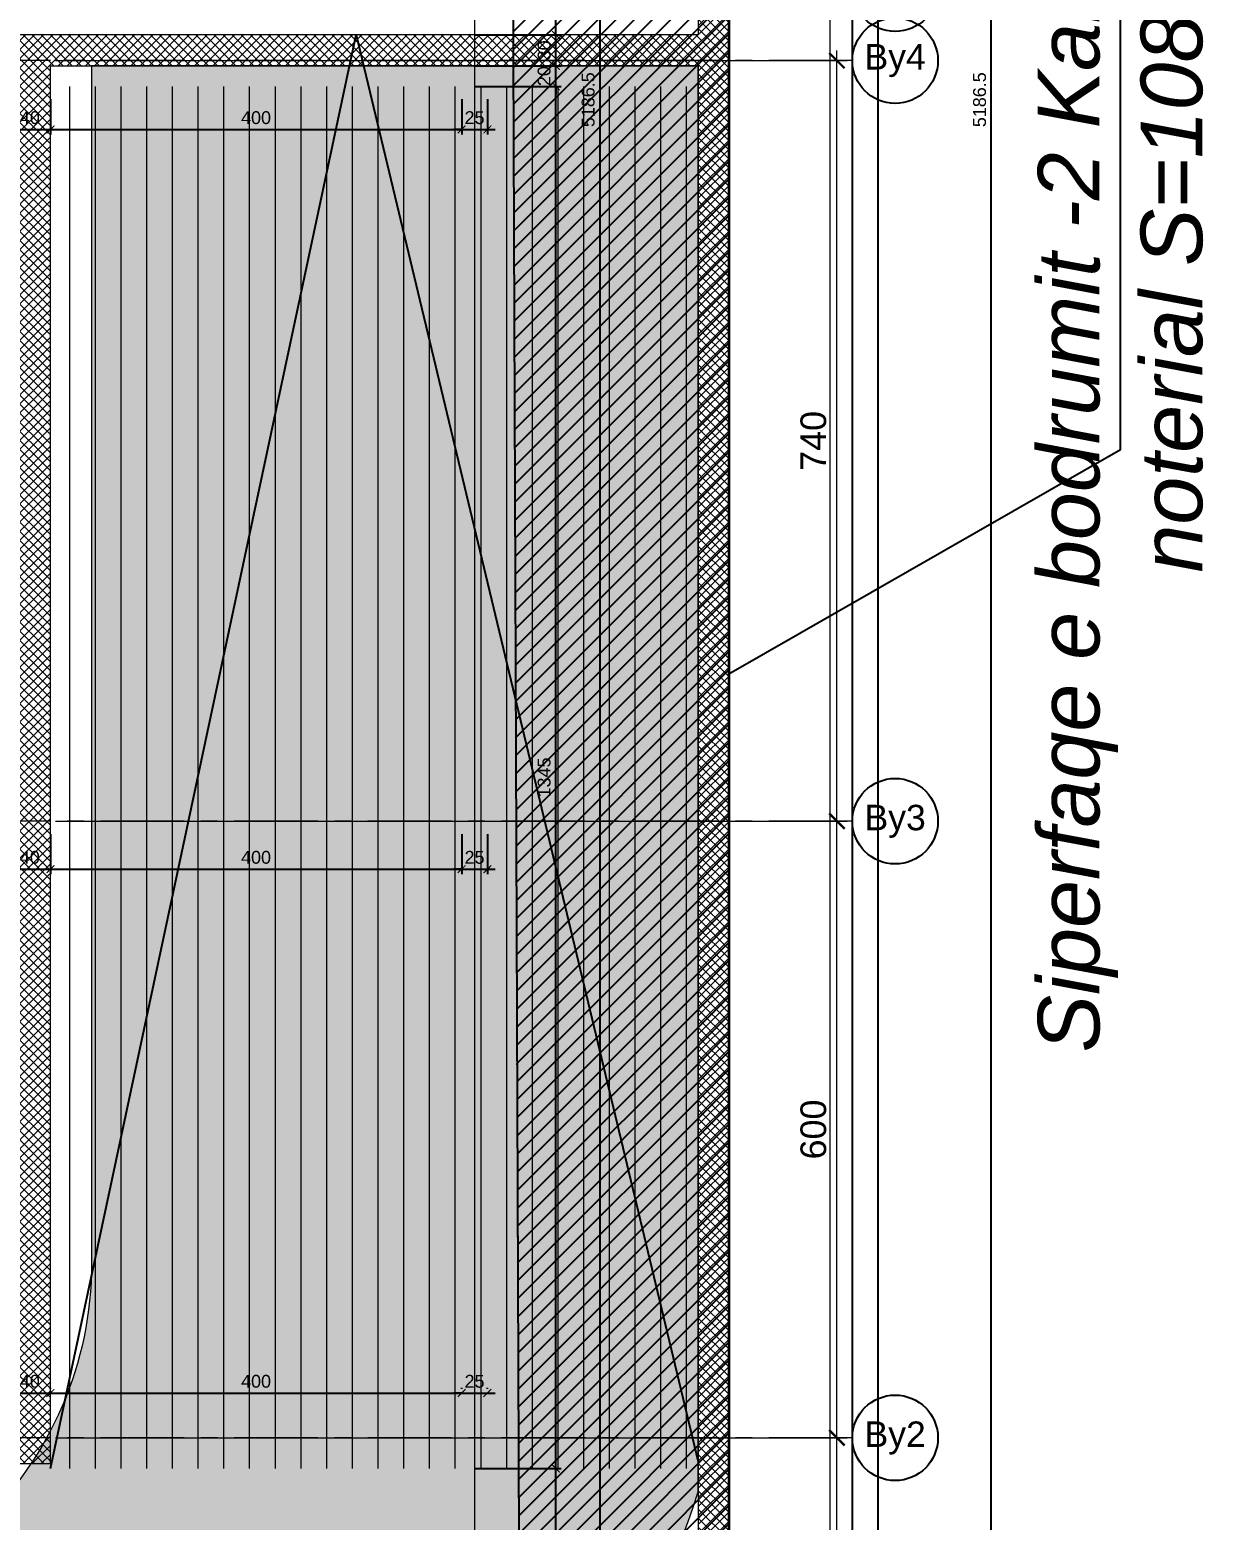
# Model space of a CAD drawing. Header units: centimetres. Extents: x 54080 to 84019, y -57712 to -39496.
# Drawn here: x 58598 to 59739, y -53502 to -52052 of the extents above; entities that cross this region are included whole.
import ezdxf
from ezdxf.enums import TextEntityAlignment as Align

# ---------------------------------------------------------------- set-up
doc = ezdxf.new("R2010")
doc.units = ezdxf.units.CM
doc.header["$LTSCALE"] = 50
doc.header["$MEASUREMENT"] = 0
for name, pattern in [('23486-A01$0${ Chain Double-Dash }', [0]), ('AXES', [2, 1.25, -0.25, 0.25, -0.25]), ('CACHE', [0.375, 0.25, -0.125]), ('CONTINU', [0]), ('Dot & Dashed', [335.138881, 158.75, -88.194444, 0, -88.194437])]:
    doc.linetypes.add(name, pattern=pattern)
doc.layers.get('0').update_dxf_attribs({"color": 8})
for name, color, linetype in [('AXES', 10, 'AXES'), ('BETON COUPE', 3, 'CONTINU'), ('BORD', 5, 'Continuous'), ('COTE 50ème', 1, 'Continuous'), ('TEXTE', 7, 'Continuous')]:
    doc.layers.add(name, color=color, linetype=linetype)
for name, color, linetype, lineweight in [('BETON CACHE', 4, 'CACHE', 5), ('BETON HACHURE', 253, 'Continuous', 13), ('EXISTANT BORD', 251, 'Continuous', 60), ('EXISTANT COUPE', 251, 'Continuous', 40), ('MACONNERIE COUPE', 7, 'Continuous', 30)]:
    doc.layers.add(name, color=color, linetype=linetype, lineweight=lineweight)
doc.layers.add('FMULT', color=150, linetype='Continuous', plot=False)
doc.layers.add('HORS GEL', color=7, linetype='CACHE', lineweight=15, true_color=0x00661a)
doc.layers.add('New_2D Drafting - General_Pen_No__4', color=252, linetype='Continuous', lineweight=13, true_color=0x696969)
doc.styles.add('FN_TEXT_1.50', font='arial.ttf', dxfattribs={"height": 10})
doc.styles.add('RS_TEXT_1.50', font='arial.ttf', dxfattribs={"height": 12.5})
doc.styles.add('RS_TXT_100', font='arial.ttf', dxfattribs={"height": 25})
doc.styles.add('RS_TXT_50', font='arial.ttf', dxfattribs={"height": 12.5})
doc.dimstyles.new('RS_100CM_LINEAIRE', dxfattribs={"dimscale": 10, "dimtxt": 25, "dimasz": 1.5, "dimexe": 1, "dimexo": 2.5, "dimgap": 1, "dimtad": 1, "dimdec": 1, "dimrnd": 0.5, "dimdsep": 46, "dimtxsty": 'RS_TXT_100', "dimblk1": 'ARCHTICK', "dimblk2": 'ARCHTICK', "dimsah": 1, "dimcen": 2.5, "dimdle": 1, "dimclrt": 4, "dimadec": 0, "dimazin": 2, "dimtfac": 1, "dimtdec": 1, "dimtix": 1, "dimtmove": 2, "dimatfit": 3, "dimfxl": 1, "dimtolj": 1, "dimtzin": 0, "dimarcsym": 0})
doc.dimstyles.new('RS_50CM_LINEAIRE', dxfattribs={"dimscale": 5, "dimtxt": 12.5, "dimasz": 1.5, "dimexe": 1, "dimexo": 2.5, "dimgap": 1, "dimtad": 1, "dimdec": 1, "dimrnd": 0.5, "dimdsep": 46, "dimtxsty": 'RS_TXT_50', "dimblk1": 'ARCHTICK', "dimblk2": 'ARCHTICK', "dimsah": 1, "dimcen": 2.5, "dimdle": 1, "dimclrt": 4, "dimadec": 0, "dimazin": 2, "dimtfac": 1, "dimtdec": 1, "dimtix": 1, "dimtmove": 2, "dimatfit": 3, "dimfxl": 1, "dimtolj": 1, "dimtzin": 0, "dimarcsym": 0})

# ---------------------------------------------------------------- blocks, each defined once
blk = doc.blocks.new('AXES_FN')
at = {"color": 0, "linetype": 'Continuous'}
blk.add_circle((0, 15), 22.18, dxfattribs=at)
at = {"color": 0, "style": 'FN_TEXT_1.50'}
blk.add_attdef('AXES', text='', height=12.5, dxfattribs=at).set_placement((-48.89, 20.63), align=Align.MIDDLE_CENTER)
blk = doc.blocks.new('_ArchTick')
at = {"color": 0, "linetype": 'ByBlock', "const_width": 0.15}
blk.add_lwpolyline([(-0.5, -0.5), (0.5, 0.5)], dxfattribs=at)
blk = doc.blocks.new('*D130')
at = {"layer": 'AXES', "color": 0, "linetype": 'Continuous', "lineweight": -2, "ltscale": 0.5, "transparency": 16777216}
for p, q in [((75343.4, -45139.7), (75343.4, -44444.7)), ((74583.4, -44454.7), (75353.4, -44454.7)), ((74583.4, -45129.7), (75353.4, -45129.7))]:
    blk.add_line(p, q, dxfattribs=at)
at = {"layer": 'Defpoints', "color": 0, "linetype": 'Continuous', "ltscale": 0.5, "transparency": 16777216}
for p in [(74558.4, -44454.7), (75343.4, -44454.7), (74558.4, -45129.7)]:
    blk.add_point(p, dxfattribs=at)
at = {"layer": 'AXES', "color": 0, "linetype": 'Continuous', "lineweight": -2, "ltscale": 0.5, "transparency": 16777216, "xscale": 15, "yscale": 15, "zscale": 15}
for p, rotation in [((75343.4, -44454.7), 90), ((75343.4, -45129.7), 270)]:
    blk.add_blockref('_ArchTick', p, dxfattribs=dict(at, rotation=rotation))
at = {"layer": 'AXES', "color": 4, "linetype": 'Continuous', "lineweight": 5, "ltscale": 0.5, "transparency": 16777216, "insert": (75320.6, -44792.2), "char_height": 25, "attachment_point": 5, "rotation": 90, "style": 'RS_TXT_100'}
blk.add_mtext('\\A1;675', dxfattribs=at)
blk = doc.blocks.new('*D131')
at = {"layer": 'AXES', "color": 0, "linetype": 'Continuous', "lineweight": -2, "ltscale": 0.5, "transparency": 16777216}
for p, q in [((75343.4, -44464.7), (75343.4, -43844.7)), ((74583.4, -43854.7), (75353.4, -43854.7)), ((74583.4, -44454.7), (75353.4, -44454.7))]:
    blk.add_line(p, q, dxfattribs=at)
at = {"layer": 'Defpoints', "color": 0, "linetype": 'Continuous', "ltscale": 0.5, "transparency": 16777216}
for p in [(74558.4, -43854.7), (75343.4, -43854.7), (74558.4, -44454.7)]:
    blk.add_point(p, dxfattribs=at)
at = {"layer": 'AXES', "color": 0, "linetype": 'Continuous', "lineweight": -2, "ltscale": 0.5, "transparency": 16777216, "xscale": 15, "yscale": 15, "zscale": 15}
for p, rotation in [((75343.4, -43854.7), 90), ((75343.4, -44454.7), 270)]:
    blk.add_blockref('_ArchTick', p, dxfattribs=dict(at, rotation=rotation))
at = {"layer": 'AXES', "color": 4, "linetype": 'Continuous', "lineweight": 5, "ltscale": 0.5, "transparency": 16777216, "insert": (75320.6, -44154.7), "char_height": 25, "attachment_point": 5, "rotation": 90, "style": 'RS_TXT_100'}
blk.add_mtext('\\A1;600', dxfattribs=at)
blk = doc.blocks.new('*D132')
at = {"layer": 'AXES', "color": 0, "linetype": 'Continuous', "lineweight": -2, "ltscale": 0.5, "transparency": 16777216}
for p, q in [((75343.4, -43864.7), (75343.4, -43104.7)), ((74583.4, -43114.7), (75353.4, -43114.7)), ((74583.4, -43854.7), (75353.4, -43854.7))]:
    blk.add_line(p, q, dxfattribs=at)
at = {"layer": 'Defpoints', "color": 0, "linetype": 'Continuous', "ltscale": 0.5, "transparency": 16777216}
for p in [(74558.4, -43114.7), (75343.4, -43114.7), (74558.4, -43854.7)]:
    blk.add_point(p, dxfattribs=at)
at = {"layer": 'AXES', "color": 0, "linetype": 'Continuous', "lineweight": -2, "ltscale": 0.5, "transparency": 16777216, "xscale": 15, "yscale": 15, "zscale": 15}
for p, rotation in [((75343.4, -43114.7), 90), ((75343.4, -43854.7), 270)]:
    blk.add_blockref('_ArchTick', p, dxfattribs=dict(at, rotation=rotation))
at = {"layer": 'AXES', "color": 4, "linetype": 'Continuous', "lineweight": 5, "ltscale": 0.5, "transparency": 16777216, "insert": (75320.6, -43484.7), "char_height": 25, "attachment_point": 5, "rotation": 90, "style": 'RS_TXT_100'}
blk.add_mtext('\\A1;740', dxfattribs=at)
blk = doc.blocks.new('*D1122')
at = {"layer": 'COTE 50ème', "color": 0, "lineweight": -2, "ltscale": 0.5, "transparency": 16777216}
for p, q in [((58572.7, -53378.8), (58622.7, -53378.8)), ((58577.7, -53391.7), (58577.7, -53373.8)), ((58617.7, -53374.7), (58617.7, -53373.8))]:
    blk.add_line(p, q, dxfattribs=at)
at = {"layer": 'Defpoints', "color": 0, "ltscale": 0.5, "transparency": 16777216}
for p in [(58617.7, -53378.8), (58617.7, -53387.2), (58577.7, -53404.2)]:
    blk.add_point(p, dxfattribs=at)
at = {"layer": 'COTE 50ème', "color": 0, "lineweight": -2, "ltscale": 0.5, "transparency": 16777216, "xscale": 7.5, "yscale": 7.5, "zscale": 7.5, "rotation": 180}
blk.add_blockref('_ArchTick', (58577.7, -53378.8), dxfattribs=at)
at = {"layer": 'COTE 50ème', "color": 0, "lineweight": -2, "ltscale": 0.5, "transparency": 16777216, "xscale": 7.5, "yscale": 7.5, "zscale": 7.5}
blk.add_blockref('_ArchTick', (58617.7, -53378.8), dxfattribs=at)
at = {"layer": 'COTE 50ème', "color": 4, "ltscale": 0.5, "transparency": 16777216, "insert": (58597.7, -53367.4), "char_height": 12.5, "attachment_point": 5, "style": 'RS_TXT_50'}
blk.add_mtext('\\A1;40', dxfattribs=at)
blk = doc.blocks.new('*D1123')
at = {"layer": 'COTE 50ème', "color": 0, "lineweight": -2, "ltscale": 0.5, "transparency": 16777216}
for p, q in [((58612.7, -53378.8), (59022.7, -53378.8)), ((58617.7, -53374.7), (58617.7, -53373.8)), ((59017.7, -53374.7), (59017.7, -53373.8))]:
    blk.add_line(p, q, dxfattribs=at)
at = {"layer": 'Defpoints', "color": 0, "ltscale": 0.5, "transparency": 16777216}
for p in [(59017.7, -53378.8), (58617.7, -53387.2), (59017.7, -53387.2)]:
    blk.add_point(p, dxfattribs=at)
at = {"layer": 'COTE 50ème', "color": 0, "lineweight": -2, "ltscale": 0.5, "transparency": 16777216, "xscale": 7.5, "yscale": 7.5, "zscale": 7.5, "rotation": 180}
blk.add_blockref('_ArchTick', (58617.7, -53378.8), dxfattribs=at)
at = {"layer": 'COTE 50ème', "color": 0, "lineweight": -2, "ltscale": 0.5, "transparency": 16777216, "xscale": 7.5, "yscale": 7.5, "zscale": 7.5}
blk.add_blockref('_ArchTick', (59017.7, -53378.8), dxfattribs=at)
at = {"layer": 'COTE 50ème', "color": 4, "ltscale": 0.5, "transparency": 16777216, "insert": (58817.7, -53367.4), "char_height": 12.5, "attachment_point": 5, "style": 'RS_TXT_50'}
blk.add_mtext('\\A1;400', dxfattribs=at)
blk = doc.blocks.new('*D1124')
at = {"layer": 'COTE 50ème', "color": 0, "lineweight": -2, "ltscale": 0.5, "transparency": 16777216}
for p, q in [((59017.7, -53378.8), (59010.2, -53378.8)), ((59017.7, -53374.7), (59017.7, -53373.8)), ((59017.7, -53378.8), (59042.7, -53378.8)), ((59042.7, -53374.7), (59042.7, -53373.8)), ((59042.7, -53378.8), (59050.2, -53378.8))]:
    blk.add_line(p, q, dxfattribs=at)
at = {"layer": 'Defpoints', "color": 0, "ltscale": 0.5, "transparency": 16777216}
for p in [(59042.7, -53378.8), (59017.7, -53387.2), (59042.7, -53387.2)]:
    blk.add_point(p, dxfattribs=at)
at = {"layer": 'COTE 50ème', "color": 0, "lineweight": -2, "ltscale": 0.5, "transparency": 16777216, "xscale": 7.5, "yscale": 7.5, "zscale": 7.5}
blk.add_blockref('_ArchTick', (59017.7, -53378.8), dxfattribs=at)
at = {"layer": 'COTE 50ème', "color": 0, "lineweight": -2, "ltscale": 0.5, "transparency": 16777216, "xscale": 7.5, "yscale": 7.5, "zscale": 7.5, "rotation": 180}
blk.add_blockref('_ArchTick', (59042.7, -53378.8), dxfattribs=at)
at = {"layer": 'COTE 50ème', "color": 4, "ltscale": 0.5, "transparency": 16777216, "insert": (59030.2, -53367.4), "char_height": 12.5, "attachment_point": 5, "style": 'RS_TXT_50'}
blk.add_mtext('\\A1;25', dxfattribs=at)
blk = doc.blocks.new('*D1144')
at = {"layer": 'COTE 50ème', "color": 0, "lineweight": -2, "ltscale": 0.5, "transparency": 16777216}
for p, q in [((58577.7, -52834.9), (58577.7, -52874)), ((58617.7, -52834.9), (58617.7, -52874)), ((58572.7, -52869), (58622.7, -52869))]:
    blk.add_line(p, q, dxfattribs=at)
at = {"layer": 'Defpoints', "color": 0, "ltscale": 0.5, "transparency": 16777216}
for p in [(58577.7, -52822.4), (58617.7, -52822.4), (58617.7, -52869)]:
    blk.add_point(p, dxfattribs=at)
at = {"layer": 'COTE 50ème', "color": 0, "lineweight": -2, "ltscale": 0.5, "transparency": 16777216, "xscale": 7.5, "yscale": 7.5, "zscale": 7.5, "rotation": 180}
blk.add_blockref('_ArchTick', (58577.7, -52869), dxfattribs=at)
at = {"layer": 'COTE 50ème', "color": 0, "lineweight": -2, "ltscale": 0.5, "transparency": 16777216, "xscale": 7.5, "yscale": 7.5, "zscale": 7.5}
blk.add_blockref('_ArchTick', (58617.7, -52869), dxfattribs=at)
at = {"layer": 'COTE 50ème', "color": 4, "ltscale": 0.5, "transparency": 16777216, "insert": (58597.7, -52857.6), "char_height": 12.5, "attachment_point": 5, "style": 'RS_TXT_50'}
blk.add_mtext('\\A1;40', dxfattribs=at)
blk = doc.blocks.new('*D1145')
at = {"layer": 'COTE 50ème', "color": 0, "lineweight": -2, "ltscale": 0.5, "transparency": 16777216}
for p, q in [((58617.7, -52834.9), (58617.7, -52874)), ((59017.7, -52834.9), (59017.7, -52874)), ((58612.7, -52869), (59022.7, -52869))]:
    blk.add_line(p, q, dxfattribs=at)
at = {"layer": 'Defpoints', "color": 0, "ltscale": 0.5, "transparency": 16777216}
for p in [(58617.7, -52822.4), (59017.7, -52822.4), (59017.7, -52869)]:
    blk.add_point(p, dxfattribs=at)
at = {"layer": 'COTE 50ème', "color": 0, "lineweight": -2, "ltscale": 0.5, "transparency": 16777216, "xscale": 7.5, "yscale": 7.5, "zscale": 7.5, "rotation": 180}
blk.add_blockref('_ArchTick', (58617.7, -52869), dxfattribs=at)
at = {"layer": 'COTE 50ème', "color": 0, "lineweight": -2, "ltscale": 0.5, "transparency": 16777216, "xscale": 7.5, "yscale": 7.5, "zscale": 7.5}
blk.add_blockref('_ArchTick', (59017.7, -52869), dxfattribs=at)
at = {"layer": 'COTE 50ème', "color": 4, "ltscale": 0.5, "transparency": 16777216, "insert": (58817.7, -52857.6), "char_height": 12.5, "attachment_point": 5, "style": 'RS_TXT_50'}
blk.add_mtext('\\A1;400', dxfattribs=at)
blk = doc.blocks.new('*D1146')
at = {"layer": 'COTE 50ème', "color": 0, "lineweight": -2, "ltscale": 0.5, "transparency": 16777216}
for p, q in [((59017.7, -52834.9), (59017.7, -52874)), ((59042.7, -52834.9), (59042.7, -52874)), ((59017.7, -52869), (59010.2, -52869)), ((59017.7, -52869), (59042.7, -52869)), ((59042.7, -52869), (59050.2, -52869))]:
    blk.add_line(p, q, dxfattribs=at)
at = {"layer": 'Defpoints', "color": 0, "ltscale": 0.5, "transparency": 16777216}
for p in [(59017.7, -52822.4), (59042.7, -52822.4), (59042.7, -52869)]:
    blk.add_point(p, dxfattribs=at)
at = {"layer": 'COTE 50ème', "color": 0, "lineweight": -2, "ltscale": 0.5, "transparency": 16777216, "xscale": 7.5, "yscale": 7.5, "zscale": 7.5}
blk.add_blockref('_ArchTick', (59017.7, -52869), dxfattribs=at)
at = {"layer": 'COTE 50ème', "color": 0, "lineweight": -2, "ltscale": 0.5, "transparency": 16777216, "xscale": 7.5, "yscale": 7.5, "zscale": 7.5, "rotation": 180}
blk.add_blockref('_ArchTick', (59042.7, -52869), dxfattribs=at)
at = {"layer": 'COTE 50ème', "color": 4, "ltscale": 0.5, "transparency": 16777216, "insert": (59030.2, -52857.6), "char_height": 12.5, "attachment_point": 5, "style": 'RS_TXT_50'}
blk.add_mtext('\\A1;25', dxfattribs=at)
blk = doc.blocks.new('*D1265')
at = {"layer": 'COTE 50ème', "color": 0, "lineweight": -2, "ltscale": 0.5, "transparency": 16777216}
for p, q in [((58577.7, -52119.9), (58577.7, -52154.3)), ((58617.7, -52119.9), (58617.7, -52154.3)), ((58572.7, -52149.3), (58622.7, -52149.3))]:
    blk.add_line(p, q, dxfattribs=at)
at = {"layer": 'Defpoints', "color": 0, "ltscale": 0.5, "transparency": 16777216}
for p in [(58577.7, -52107.4), (58617.7, -52107.4), (58617.7, -52149.3)]:
    blk.add_point(p, dxfattribs=at)
at = {"layer": 'COTE 50ème', "color": 0, "lineweight": -2, "ltscale": 0.5, "transparency": 16777216, "xscale": 7.5, "yscale": 7.5, "zscale": 7.5, "rotation": 180}
blk.add_blockref('_ArchTick', (58577.7, -52149.3), dxfattribs=at)
at = {"layer": 'COTE 50ème', "color": 0, "lineweight": -2, "ltscale": 0.5, "transparency": 16777216, "xscale": 7.5, "yscale": 7.5, "zscale": 7.5}
blk.add_blockref('_ArchTick', (58617.7, -52149.3), dxfattribs=at)
at = {"layer": 'COTE 50ème', "color": 4, "ltscale": 0.5, "transparency": 16777216, "insert": (58597.7, -52137.9), "char_height": 12.5, "attachment_point": 5, "style": 'RS_TXT_50'}
blk.add_mtext('\\A1;40', dxfattribs=at)
blk = doc.blocks.new('*D1266')
at = {"layer": 'COTE 50ème', "color": 0, "lineweight": -2, "ltscale": 0.5, "transparency": 16777216}
for p, q in [((58617.7, -52119.9), (58617.7, -52154.3)), ((59017.7, -52119.9), (59017.7, -52154.3)), ((58612.7, -52149.3), (59022.7, -52149.3))]:
    blk.add_line(p, q, dxfattribs=at)
at = {"layer": 'Defpoints', "color": 0, "ltscale": 0.5, "transparency": 16777216}
for p in [(58617.7, -52107.4), (59017.7, -52107.4), (59017.7, -52149.3)]:
    blk.add_point(p, dxfattribs=at)
at = {"layer": 'COTE 50ème', "color": 0, "lineweight": -2, "ltscale": 0.5, "transparency": 16777216, "xscale": 7.5, "yscale": 7.5, "zscale": 7.5, "rotation": 180}
blk.add_blockref('_ArchTick', (58617.7, -52149.3), dxfattribs=at)
at = {"layer": 'COTE 50ème', "color": 0, "lineweight": -2, "ltscale": 0.5, "transparency": 16777216, "xscale": 7.5, "yscale": 7.5, "zscale": 7.5}
blk.add_blockref('_ArchTick', (59017.7, -52149.3), dxfattribs=at)
at = {"layer": 'COTE 50ème', "color": 4, "ltscale": 0.5, "transparency": 16777216, "insert": (58817.7, -52137.9), "char_height": 12.5, "attachment_point": 5, "style": 'RS_TXT_50'}
blk.add_mtext('\\A1;400', dxfattribs=at)
blk = doc.blocks.new('*D1267')
at = {"layer": 'COTE 50ème', "color": 0, "lineweight": -2, "ltscale": 0.5, "transparency": 16777216}
for p, q in [((59017.7, -52119.9), (59017.7, -52154.3)), ((59042.7, -52119.9), (59042.7, -52154.3)), ((59017.7, -52149.3), (59010.2, -52149.3)), ((59017.7, -52149.3), (59042.7, -52149.3)), ((59042.7, -52149.3), (59050.2, -52149.3))]:
    blk.add_line(p, q, dxfattribs=at)
at = {"layer": 'Defpoints', "color": 0, "ltscale": 0.5, "transparency": 16777216}
for p in [(59017.7, -52107.4), (59042.7, -52107.4), (59042.7, -52149.3)]:
    blk.add_point(p, dxfattribs=at)
at = {"layer": 'COTE 50ème', "color": 0, "lineweight": -2, "ltscale": 0.5, "transparency": 16777216, "xscale": 7.5, "yscale": 7.5, "zscale": 7.5}
blk.add_blockref('_ArchTick', (59017.7, -52149.3), dxfattribs=at)
at = {"layer": 'COTE 50ème', "color": 0, "lineweight": -2, "ltscale": 0.5, "transparency": 16777216, "xscale": 7.5, "yscale": 7.5, "zscale": 7.5, "rotation": 180}
blk.add_blockref('_ArchTick', (59042.7, -52149.3), dxfattribs=at)
at = {"layer": 'COTE 50ème', "color": 4, "ltscale": 0.5, "transparency": 16777216, "insert": (59030.2, -52137.9), "char_height": 12.5, "attachment_point": 5, "style": 'RS_TXT_50'}
blk.add_mtext('\\A1;25', dxfattribs=at)
blk = doc.blocks.new('*D1374')
at = {"layer": 'COTE 50ème', "color": 0, "lineweight": -2, "ltscale": 0.5, "transparency": 16777216}
for p, q in [((59109.3, -54693.5), (59109.3, -53447.2)), ((59030.2, -53452.2), (59114.3, -53452.2)), ((59055.2, -54688.5), (59114.3, -54688.5))]:
    blk.add_line(p, q, dxfattribs=at)
at = {"layer": 'Defpoints', "color": 0, "ltscale": 0.5, "transparency": 16777216}
for p in [(59017.7, -53452.2), (59109.3, -53452.2), (59042.7, -54688.5)]:
    blk.add_point(p, dxfattribs=at)
at = {"layer": 'COTE 50ème', "color": 0, "lineweight": -2, "ltscale": 0.5, "transparency": 16777216, "xscale": 7.5, "yscale": 7.5, "zscale": 7.5}
for p, rotation in [((59109.3, -53452.2), 90), ((59109.3, -54688.5), 270)]:
    blk.add_blockref('_ArchTick', p, dxfattribs=dict(at, rotation=rotation))
at = {"layer": 'COTE 50ème', "color": 4, "ltscale": 0.5, "transparency": 16777216, "insert": (59097.9, -54070.4), "char_height": 12.5, "attachment_point": 5, "rotation": 90, "style": 'RS_TXT_50'}
blk.add_mtext('\\A1;1236.5', dxfattribs=at)
blk = doc.blocks.new('*D1375')
at = {"layer": 'COTE 50ème', "color": 0, "lineweight": -2, "ltscale": 0.5, "transparency": 16777216}
for p, q in [((59109.3, -53457.2), (59109.3, -52102.4)), ((59030.2, -52107.4), (59114.3, -52107.4)), ((59030.2, -53452.2), (59114.3, -53452.2))]:
    blk.add_line(p, q, dxfattribs=at)
at = {"layer": 'Defpoints', "color": 0, "ltscale": 0.5, "transparency": 16777216}
for p in [(59017.7, -52107.4), (59109.3, -52107.4), (59017.7, -53452.2)]:
    blk.add_point(p, dxfattribs=at)
at = {"layer": 'COTE 50ème', "color": 0, "lineweight": -2, "ltscale": 0.5, "transparency": 16777216, "xscale": 7.5, "yscale": 7.5, "zscale": 7.5}
for p, rotation in [((59109.3, -52107.4), 90), ((59109.3, -53452.2), 270)]:
    blk.add_blockref('_ArchTick', p, dxfattribs=dict(at, rotation=rotation))
at = {"layer": 'COTE 50ème', "color": 4, "ltscale": 0.5, "transparency": 16777216, "insert": (59097.9, -52779.8), "char_height": 12.5, "attachment_point": 5, "rotation": 90, "style": 'RS_TXT_50'}
blk.add_mtext('\\A1;1345', dxfattribs=at)
blk = doc.blocks.new('*D1376')
at = {"layer": 'COTE 50ème', "color": 0, "lineweight": -2, "ltscale": 0.5, "transparency": 16777216}
for p, q in [((59030.2, -52087.4), (59114.3, -52087.4)), ((59109.3, -52087.4), (59109.3, -52079.9)), ((59109.3, -52107.4), (59109.3, -52087.4)), ((59030.2, -52107.4), (59114.3, -52107.4)), ((59109.3, -52107.4), (59109.3, -52114.9))]:
    blk.add_line(p, q, dxfattribs=at)
at = {"layer": 'Defpoints', "color": 0, "ltscale": 0.5, "transparency": 16777216}
for p in [(59017.7, -52087.4), (59109.3, -52087.4), (59017.7, -52107.4)]:
    blk.add_point(p, dxfattribs=at)
at = {"layer": 'COTE 50ème', "color": 0, "lineweight": -2, "ltscale": 0.5, "transparency": 16777216, "xscale": 7.5, "yscale": 7.5, "zscale": 7.5}
for p, rotation in [((59109.3, -52087.4), 270), ((59109.3, -52107.4), 90)]:
    blk.add_blockref('_ArchTick', p, dxfattribs=dict(at, rotation=rotation))
at = {"layer": 'COTE 50ème', "color": 4, "ltscale": 0.5, "transparency": 16777216, "insert": (59097.9, -52097.4), "char_height": 12.5, "attachment_point": 5, "rotation": 90, "style": 'RS_TXT_50'}
blk.add_mtext('\\A1;20', dxfattribs=at)
blk = doc.blocks.new('*D1377')
at = {"layer": 'COTE 50ème', "color": 0, "lineweight": -2, "ltscale": 0.5, "transparency": 16777216}
for p, q in [((59030.2, -52057.4), (59114.3, -52057.4)), ((59109.3, -52092.4), (59109.3, -52052.4)), ((59030.2, -52087.4), (59114.3, -52087.4))]:
    blk.add_line(p, q, dxfattribs=at)
at = {"layer": 'Defpoints', "color": 0, "ltscale": 0.5, "transparency": 16777216}
for p in [(59017.7, -52057.4), (59109.3, -52057.4), (59017.7, -52087.4)]:
    blk.add_point(p, dxfattribs=at)
at = {"layer": 'COTE 50ème', "color": 0, "lineweight": -2, "ltscale": 0.5, "transparency": 16777216, "xscale": 7.5, "yscale": 7.5, "zscale": 7.5}
for p, rotation in [((59109.3, -52057.4), 90), ((59109.3, -52087.4), 270)]:
    blk.add_blockref('_ArchTick', p, dxfattribs=dict(at, rotation=rotation))
at = {"layer": 'COTE 50ème', "color": 4, "ltscale": 0.5, "transparency": 16777216, "insert": (59097.9, -52072.4), "char_height": 12.5, "attachment_point": 5, "rotation": 90, "style": 'RS_TXT_50'}
blk.add_mtext('\\A1;30', dxfattribs=at)
blk = doc.blocks.new('*D1378')
at = {"layer": 'COTE 50ème', "color": 0, "lineweight": -2, "ltscale": 0.5, "transparency": 16777216}
for p, q in [((59030.2, -51312.4), (59114.3, -51312.4)), ((59109.3, -52062.4), (59109.3, -51307.4)), ((59030.2, -52057.4), (59114.3, -52057.4))]:
    blk.add_line(p, q, dxfattribs=at)
at = {"layer": 'Defpoints', "color": 0, "ltscale": 0.5, "transparency": 16777216}
for p in [(59017.7, -51312.4), (59109.3, -51312.4), (59017.7, -52057.4)]:
    blk.add_point(p, dxfattribs=at)
at = {"layer": 'COTE 50ème', "color": 0, "lineweight": -2, "ltscale": 0.5, "transparency": 16777216, "xscale": 7.5, "yscale": 7.5, "zscale": 7.5}
for p, rotation in [((59109.3, -51312.4), 90), ((59109.3, -52057.4), 270)]:
    blk.add_blockref('_ArchTick', p, dxfattribs=dict(at, rotation=rotation))
at = {"layer": 'COTE 50ème', "color": 4, "ltscale": 0.5, "transparency": 16777216, "insert": (59098, -51684.9), "char_height": 12.5, "attachment_point": 5, "rotation": 90, "style": 'RS_TXT_50'}
blk.add_mtext('\\A1;745', dxfattribs=at)
blk = doc.blocks.new('*D1382')
at = {"layer": 'COTE 50ème', "color": 0, "lineweight": -2, "ltscale": 0.5, "transparency": 16777216}
for p, q in [((59055.2, -49527.2), (59157.1, -49527.2)), ((59152.1, -49522.2), (59152.1, -54718.5)), ((59055.2, -54713.5), (59157.1, -54713.5))]:
    blk.add_line(p, q, dxfattribs=at)
at = {"layer": 'Defpoints', "color": 0, "ltscale": 0.5, "transparency": 16777216}
for p in [(59042.7, -49527.2), (59042.7, -54713.5), (59152.1, -54713.5)]:
    blk.add_point(p, dxfattribs=at)
at = {"layer": 'COTE 50ème', "color": 0, "lineweight": -2, "ltscale": 0.5, "transparency": 16777216, "xscale": 7.5, "yscale": 7.5, "zscale": 7.5}
for p, rotation in [((59152.1, -49527.2), 90), ((59152.1, -54713.5), 270)]:
    blk.add_blockref('_ArchTick', p, dxfattribs=dict(at, rotation=rotation))
at = {"layer": 'COTE 50ème', "color": 4, "ltscale": 0.5, "transparency": 16777216, "insert": (59140.7, -52120.4), "char_height": 12.5, "attachment_point": 5, "rotation": 90, "style": 'RS_TXT_50'}
blk.add_mtext('\\A1;5186.5', dxfattribs=at)
blk = doc.blocks.new('*D1428')
at = {"layer": 'COTE 50ème', "color": 0, "lineweight": -2, "ltscale": 0.5, "transparency": 16777216}
for p, q in [((59290.1, -49527.2), (59537.7, -49527.2)), ((59532.7, -54718.5), (59532.7, -49522.2)), ((59290.1, -54713.5), (59537.7, -54713.5))]:
    blk.add_line(p, q, dxfattribs=at)
at = {"layer": 'Defpoints', "color": 0, "ltscale": 0.5, "transparency": 16777216}
for p in [(59277.6, -49527.2), (59532.7, -49527.2), (59277.6, -54713.5)]:
    blk.add_point(p, dxfattribs=at)
at = {"layer": 'COTE 50ème', "color": 0, "lineweight": -2, "ltscale": 0.5, "transparency": 16777216, "xscale": 7.5, "yscale": 7.5, "zscale": 7.5}
for p, rotation in [((59532.7, -49527.2), 90), ((59532.7, -54713.5), 270)]:
    blk.add_blockref('_ArchTick', p, dxfattribs=dict(at, rotation=rotation))
at = {"layer": 'COTE 50ème', "color": 4, "ltscale": 0.5, "transparency": 16777216, "insert": (59521.4, -52120.4), "char_height": 12.5, "attachment_point": 5, "rotation": 90, "style": 'RS_TXT_50'}
blk.add_mtext('\\A1;5186.5', dxfattribs=at)
blk = doc.blocks.new('A$C99aa3423')
at = {"layer": 'AXES', "lineweight": 5, "ltscale": 1.3}
for p, q in [((3195, -1220), (-1985, -1220)), ((3195, -1960), (-1985, -1960)), ((3195, -2560), (-1985, -2560))]:
    blk.add_line(p, q, dxfattribs=at)
at = {"layer": 'HORS GEL', "linetype": '23486-A01$0${ Chain Double-Dash }', "ltscale": 1.2}
blk.add_line((2827.5, 1580), (2827.5, -4150), dxfattribs=at)
at = {"layer": 'AXES', "linetype": 'ByBlock'}
ref = blk.add_blockref('AXES_FN', (3208.46, -1150), dxfattribs=dict(at, xscale=1.875, yscale=1.875, zscale=1.875, rotation=270))
ref.add_attrib('AXES', 'Ay4', dxfattribs={"layer": '0', "color": 0, "height": 24.75, "style": 'RS_TEXT_1.50'}).set_placement((3236.59, -1150), align=Align.MIDDLE)
ref = blk.add_blockref('AXES_FN', (3208.46, -1220), dxfattribs=dict(at, xscale=1.875, yscale=1.875, zscale=1.875, rotation=270))
ref.add_attrib('AXES', 'By4', dxfattribs={"layer": '0', "color": 0, "height": 24.75, "style": 'RS_TEXT_1.50'}).set_placement((3236.59, -1220), align=Align.MIDDLE)
ref = blk.add_blockref('AXES_FN', (3208.46, -1960), dxfattribs=dict(at, xscale=1.875, yscale=1.875, zscale=1.875, rotation=270))
ref.add_attrib('AXES', 'By3', dxfattribs={"layer": '0', "color": 0, "height": 24.75, "style": 'RS_TEXT_1.50'}).set_placement((3236.59, -1960), align=Align.MIDDLE)
ref = blk.add_blockref('AXES_FN', (3208.46, -2560), dxfattribs=dict(at, xscale=1.875, yscale=1.875, zscale=1.875, rotation=270))
ref.add_attrib('AXES', 'By2', dxfattribs={"layer": '0', "color": 0, "height": 24.75, "style": 'RS_TEXT_1.50'}).set_placement((3236.59, -2560), align=Align.MIDDLE)
at = {"layer": 'AXES', "linetype": 'Continuous', "lineweight": 5, "ltscale": 0.5}
for base, p1, p2, picture, middle in [((3179.95, -1220), (2395, -1960), (2395, -1220), '*D132', (3157.18, -1590)), ((3179.95, -1960), (2395, -2560), (2395, -1960), '*D131', (3157.18, -2260)), ((3179.95, -2560), (2395, -3235), (2395, -2560), '*D130', (3157.18, -2897.5))]:
    dim = blk.add_linear_dim(base=base, p1=p1, p2=p2, angle=270, dimstyle='RS_100CM_LINEAIRE', dxfattribs=at)
    dim.commit()
    dim.dimension.update_dxf_attribs({"geometry": picture, "text_midpoint": middle, "insert": (-72163.45, 41894.73)})

msp = doc.modelspace()

# ---------------------------------------------------------------- hatches: boundary and pattern name
at = {"layer": 'BETON HACHURE', "transparency": 33554585}
h = msp.add_hatch(dxfattribs=at)
h.set_pattern_fill('ANSI37', color=256, scale=50, angle=270, style=0)
h.set_pattern_definition([(315, (861.459, 19655.393), (4.4194174, 4.4194174), []), (45, (861.459, 19655.393), (-4.4194174, 4.4194174), [])])
h.paths.add_polyline_path([(56357.67, -51847.22), (56382.67, -51847.22), (56382.67, -52172.22), (56357.67, -52172.22)], flags=0)
h.paths.add_polyline_path([(56357.67, -51847.22), (56382.67, -51847.22), (56382.67, -52172.22), (56357.67, -52172.22)], flags=0)
h.paths.add_polyline_path([(58537.67, -51987.36), (58537.67, -52037.36), (58617.67, -52037.36), (58617.67, -51987.36)], flags=0)
h.paths.add_polyline_path([(58157.67, -51987.36), (58157.67, -52037.36), (58237.67, -52037.36), (58237.67, -51987.36)], flags=0)
edge = h.paths.add_edge_path(flags=0)
edge.add_arc((58197.67, -50672.36), 40, 0, 360)
edge = h.paths.add_edge_path(flags=0)
edge.add_arc((58197.67, -49997.36), 40, 0, 360)
edge = h.paths.add_edge_path(flags=0)
edge.add_arc((58197.67, -51272.36), 40, 0, 360)
h.paths.add_polyline_path([(59277.67, -49527.22), (54853.83, -49527.22), (54464.54, -54263.92), (59277.59, -54736.58), (59277.67, -54713.51)])
edge = h.paths.add_edge_path(flags=0)
edge.add_arc((58197.67, -51272.36), 40, 0, 360)
h.paths.add_polyline_path([(56982.67, -49552.22), (56982.67, -49972.36), (57007.67, -49972.36), (57007.67, -49552.22), (58577.68, -49552.22), (58577.67, -50022.36), (58617.67, -50022.36), (58617.67, -49552.22), (59247.67, -49552.22), (59247.67, -51282.36), (58617.67, -51282.36), (58617.67, -50647.36), (58577.67, -50647.36), (58577.67, -51312.36), (59247.67, -51312.36), (59247.67, -52057.36), (58577.67, -52057.36), (58577.67, -53447.36), (58617.67, -53447.36), (58617.67, -52087.36), (59247.67, -52087.36), (59247.67, -54709.01), (58245.17, -54610.07), (58245.17, -54122.36), (58220.17, -54122.36), (58220.17, -54607.62), (56915.17, -54479.46), (56915.17, -54122.36), (56890.17, -54122.36), (56890.17, -54477.01), (55702.67, -54360.39), (55702.67, -54122.36), (55652.67, -54122.36), (55652.67, -54355.48), (54491.47, -54241.45), (54666.86, -52107.36), (54872.67, -52107.36), (54872.67, -52057.36), (54670.97, -52057.36), (54672.82, -52037.36), (54872.67, -52037.36), (54872.67, -51987.36), (54676.72, -51987.36), (54733.43, -51297.36), (54872.67, -51297.36), (54872.67, -51247.36), (54737.54, -51247.36), (54782.74, -50697.36), (54872.67, -50697.36), (54872.67, -50647.36), (54786.85, -50647.36), (54876.86, -49552.22), (55655.17, -49552.22), (55655.17, -49972.36), (55680.17, -49972.36), (55680.17, -49552.22)], flags=16)
h.paths.add_polyline_path([(58157.67, -51232.36), (58157.67, -51312.36), (58237.67, -51312.36), (58237.67, -51232.36)], flags=0)
at = {"layer": 'COTE 50ème', "ltscale": 50, "true_color": 0xfecc66, "transparency": 33554559}
h = msp.add_hatch(dxfattribs=at)
h.set_pattern_fill('ANSI31', color=31, scale=100)
h.paths.add_polyline_path([(59077.79, -54713.51), (59277.59, -54713.51), (59277.59, -49527.22), (59058.02, -49527.22)])
at = {"layer": 'New_2D Drafting - General_Pen_No__4', "linetype": 'Continuous', "lineweight": 0, "true_color": 0xc7c8ca, "transparency": 33554546}
h = msp.add_hatch(color=9, dxfattribs=at)
edge = h.paths.add_edge_path()
edge.add_line((59247.67, -53474.77), (59247.67, -52087.36))
edge.add_line((59247.67, -52087.36), (58657.67, -52087.36))
edge.add_line((58657.67, -52087.36), (58657.67, -53253.16))
edge.add_arc((58307.67, -53253.16), 350, -93.08046, 0, ccw=False)
edge.add_line((58288.86, -53602.65), (58283.86, -53602.39))
edge.add_arc((58302.67, -53252.89), 350, 180, 266.91954, ccw=False)
edge.add_line((57952.67, -53252.89), (57952.67, -50634.86))
edge.add_arc((57492.67, -50634.86), 460, 0, 90)
edge.add_line((57492.67, -50174.86), (55707.67, -50174.86))
edge.add_arc((55707.67, -50634.86), 460, 90, 180)
edge.add_line((55247.67, -50634.86), (55247.67, -53323.54))
edge.add_arc((55707.67, -53323.54), 460, 180, 266.91954)
edge.add_line((55682.95, -53782.88), (57784.07, -53895.95))
edge.add_line((57784.07, -53895.95), (58492.95, -53934.1))
edge.add_arc((58611.23, -53278.74), 665.95, 259.76948, 342.88134)
edge = h.paths.add_edge_path(flags=16)
edge.add_line((57263.86, -53547.49), (55898.86, -53474.03))
edge.add_arc((55917.67, -53124.54), 350, 180, 266.91954, ccw=False)
edge.add_line((55567.67, -53124.54), (55567.67, -50844.86))
edge.add_arc((55917.67, -50844.86), 350, 90, 180, ccw=False)
edge.add_line((55917.67, -50494.86), (57282.67, -50494.86))
edge.add_arc((57282.67, -50844.86), 350, 0, 90, ccw=False)
edge.add_line((57632.67, -50844.86), (57632.67, -53198))
edge.add_arc((57282.67, -53198), 350, -93.08046, 0, ccw=False)
h = msp.add_hatch(dxfattribs=at)
h.set_pattern_fill('ANSI31', color=9, scale=200, angle=45, style=0)
h.set_pattern_definition([(90, (861.46, 19655.393), (-25, 0), [])])
h.paths.add_polyline_path([(58617.67, -53452.22), (59252.67, -53452.22), (59252.67, -52107.36), (58617.67, -52107.36)])

# ---------------------------------------------------------------- linework, layer by layer
at = {"layer": 'BETON CACHE', "color": 232, "linetype": 'Dot & Dashed', "ltscale": 0.01}
msp.add_lwpolyline([(59078.3, -54847.46), (57765.06, -54807.71), (54417.81, -54401.92), (54818.91, -49521.26), (58468.18, -49407.74), (59057.59, -49414.31)], close=True, dxfattribs=at)
at = {"layer": 'BETON COUPE', "lineweight": 5}
msp.add_lwpolyline([(59277.67, -49527.22), (54853.83, -49527.22), (54464.54, -54263.92), (59277.59, -54736.58), (59277.67, -54713.51)], close=True, dxfattribs=at)
at = {"layer": 'BETON COUPE', "ltscale": 0.5}
for points in [[(59633.47, -54713.51), (59397.67, -54713.51), (59397.67, -49673.86), (59622.81, -49673.86)], [(59633.47, -54688.51), (59422.67, -54688.51), (59422.67, -49698.86), (59622.81, -49698.86)]]:
    msp.add_lwpolyline(points, dxfattribs=at)
at = {"layer": 'BETON COUPE', "lineweight": 5}
msp.add_lwpolyline([(58577.67, -50647.36), (58577.67, -51312.36), (59247.67, -51312.36), (59247.67, -52057.36), (58577.67, -52057.36), (58577.67, -53447.36), (58617.67, -53447.36), (58617.67, -52087.36), (59247.67, -52087.36), (59247.67, -54709.01), (58245.17, -54610.07), (58245.17, -54122.36), (58220.17, -54122.36), (58220.17, -54607.62), (56915.17, -54479.46)], dxfattribs=at)
at = {"layer": 'BETON COUPE'}
msp.add_lwpolyline([(58617.67, -53452.22), (58915.17, -52057.36), (59247.67, -53445.64)], dxfattribs=at)
at = {"layer": 'BORD'}
msp.add_lwpolyline([(59277.67, -54713.51), (59277.67, -49527.22), (54853.83, -49527.22), (54464.54, -54263.92), (59277.59, -54736.58)], close=True, dxfattribs=at)
at = {"layer": 'COTE 50ème', "ltscale": 0.5}
msp.add_lwpolyline([(59077.79, -54713.51), (59277.59, -54713.51), (59277.59, -49527.22), (59058.02, -49527.22)], close=True, dxfattribs=at)
msp.add_lwpolyline([(59277.59, -52678.95), (59658.4, -52460.67), (59658.4, -51924.22)], dxfattribs=at)
at = {"layer": 'EXISTANT BORD', "color": 3, "lineweight": 5}
msp.add_lwpolyline([(59042.67, -54713.51), (59277.59, -54713.51), (59277.59, -49527.22), (59042.67, -49527.22)], dxfattribs=at)
at = {"layer": 'EXISTANT COUPE', "lineweight": 5}
msp.add_lwpolyline([(59247.67, -53474.77), (59247.67, -52087.36), (58657.67, -52087.36), (58657.67, -53253.16, -0.4300498), (58288.86, -53602.65), (58283.86, -53602.39, -0.3985526), (57952.67, -53252.89), (57952.67, -50634.86, 0.4142136), (57492.67, -50174.86), (55707.67, -50174.86, 0.4142136), (55247.67, -50634.86), (55247.67, -53323.54, 0.3985526), (55682.95, -53782.88), (57784.07, -53895.95), (58492.95, -53934.1, 0.3794243), (59247.67, -53474.77)], format="xyb", close=True, dxfattribs=at)
at = {"layer": 'FMULT', "lineweight": 5, "ltscale": 0.5}
msp.add_lwpolyline([(54080.24, -55119.47), (59376.01, -55119.47), (59376.01, -48775.25), (54080.24, -48775.25)], close=True, dxfattribs=at)
at = {"layer": 'FMULT', "ltscale": 0.5}
msp.add_lwpolyline([(59277.67, -54713.51), (59277.59, -54713.51), (59277.59, -49527.22), (59277.67, -49527.22)], close=True, dxfattribs=at)

# ---------------------------------------------------------------- block references
at = {"layer": 'MACONNERIE COUPE', "lineweight": 5, "ltscale": 0.5}
msp.add_blockref('A$C99aa3423', (56202.67, -50862.36), dxfattribs=at)

# ---------------------------------------------------------------- texts
at = {"layer": 'TEXTE', "insert": (59658.4, -52201.94), "char_height": 100, "width": 1763.2839, "attachment_point": 5, "rotation": 90, "style": 'RS_TEXT_1.50'}
msp.add_mtext('{\\fArial|b0|i1|c0|p34;\\H0.6x;Siperfaqe e bodrumit -2 Kah CIMA me pelqim noterial S=108.74m²}', dxfattribs=at)

# ---------------------------------------------------------------- dimensions: what is measured, and where the dimension line sits
at = {"layer": 'COTE 50ème', "ltscale": 0.5}
for base, p1, p2, picture, middle in [((59152.07, -54713.51), (59042.67, -49527.22), (59042.67, -54713.51), '*D1382', (59140.69, -52120.37)), ((59532.74, -49527.22), (59277.59, -54713.51), (59277.59, -49527.22), '*D1428', (59521.36, -52120.37)), ((59109.33, -51312.36), (59017.67, -52057.36), (59017.67, -51312.36), '*D1378', (59097.97, -51684.86)), ((59109.33, -52057.36), (59017.67, -52087.36), (59017.67, -52057.36), '*D1377', (59097.94, -52072.36)), ((59109.33, -52087.36), (59017.67, -52107.36), (59017.67, -52087.36), '*D1376', (59097.94, -52097.36)), ((59109.33, -52107.36), (59017.67, -53452.22), (59017.67, -52107.36), '*D1375', (59097.94, -52779.79)), ((59109.33, -53452.22), (59042.67, -54688.51), (59017.67, -53452.22), '*D1374', (59097.94, -54070.36))]:
    dim = msp.add_linear_dim(base=base, p1=p1, p2=p2, angle=90, dimstyle='RS_50CM_LINEAIRE', dxfattribs=at)
    dim.commit()
    dim.dimension.update_dxf_attribs({"geometry": picture, "text_midpoint": middle})
for base, p1, p2, picture, middle in [((58617.67, -52149.27), (58577.67, -52107.36), (58617.67, -52107.36), '*D1265', (58597.67, -52137.89)), ((59017.67, -52149.27), (58617.67, -52107.36), (59017.67, -52107.36), '*D1266', (58817.67, -52137.89)), ((59042.67, -52149.27), (59017.67, -52107.36), (59042.67, -52107.36), '*D1267', (59030.17, -52137.89)), ((58617.67, -52868.98), (58577.67, -52822.36), (58617.67, -52822.36), '*D1144', (58597.67, -52857.6)), ((59017.67, -52868.98), (58617.67, -52822.36), (59017.67, -52822.36), '*D1145', (58817.67, -52857.6)), ((59042.67, -52868.98), (59017.67, -52822.36), (59042.67, -52822.36), '*D1146', (59030.17, -52857.6)), ((58617.67, -53378.79), (58577.67, -53404.22), (58617.67, -53387.24), '*D1122', (58597.67, -53367.41)), ((59017.67, -53378.79), (58617.67, -53387.24), (59017.67, -53387.24), '*D1123', (58817.67, -53367.41)), ((59042.67, -53378.79), (59017.67, -53387.24), (59042.67, -53387.24), '*D1124', (59030.17, -53367.41))]:
    dim = msp.add_linear_dim(base=base, p1=p1, p2=p2, dimstyle='RS_50CM_LINEAIRE', dxfattribs=at)
    dim.commit()
    dim.dimension.update_dxf_attribs({"geometry": picture, "text_midpoint": middle})

doc.saveas('drawing.dxf')
